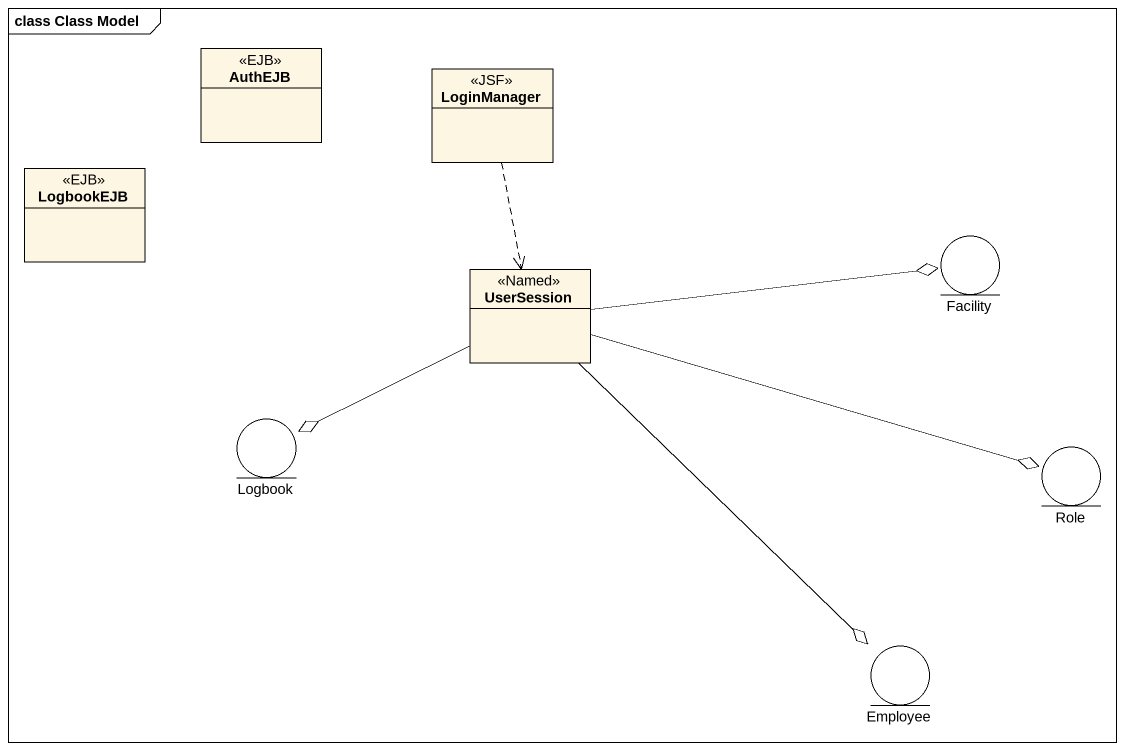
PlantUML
@startuml
mainframe class Class Model
allowmixing
hide circle
hide empty members
class AuthEJB <<EJB>>
class LoginManager <<JSF>>
class LogbookEJB <<EJB>>
entity Facility
class UserSession <<Named>>
entity Logbook
entity Role
entity Employee
LoginManager ..> UserSession
UserSession -right-o Facility
UserSession --o Logbook
UserSession -right-o Role
UserSession --o Employee
@enduml
